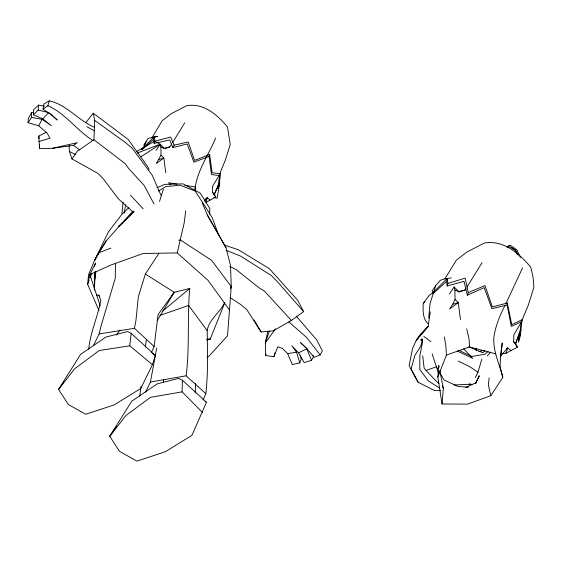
<?xml version="1.0" encoding="UTF-8"?>
<svg xmlns="http://www.w3.org/2000/svg" width="562" height="562" viewBox="0 0 562 562"><rect width="100%" height="100%" fill="white"/><g stroke="black" fill="none" stroke-linecap="round" stroke-linejoin="round"><path stroke-width="0.84" d="M52.688 148.284L77.268 142.685L73.524 145.375L52.688 148.284L39.523 148.656L38.82 136.011L46.309 132.288M209.703 214.277L209.738 208.298L200.191 193.096L183.057 183.879L164.828 184.357L157.058 187.694M94.325 289.957L94.486 272.219M115.449 263.655L115.266 278.26L100.991 326.164L99.158 333.926L93.418 345.728M195.302 393L195.471 383.417M202.411 412.325L182.109 391.847L182.369 380.214L178.737 378.388L157.114 383.888L131.719 401.233L109.738 436.288L119.502 451.307L136.875 461.128L165.34 451.729L191.951 435.325L206.451 402.259L182.369 380.214M38.785 141.561L50.004 138.266L46.955 132.878L38.708 125.783L28.1 122.734L31.451 117.374L31.634 112.562L33.284 112.611M133.644 212.534L118.413 198.892L103.345 178.871L98.062 173.468L71.971 158.913L77.184 151.333L93.938 139.755L94.697 120.451L93.292 113.208L85.86 122.488M210.062 200.051L207.252 197.726L205.818 202.425L215.717 197.136L212.415 192.387L212.675 186.12L218.836 175.843L225.369 160.037L230.23 144.525L227.47 126.879C217.424 114.866 203.683 102.825 186.76 105.684L171.361 113.608L162.158 120.725L151.979 137.795L157.648 136.313L148.15 138.364L143.689 145.235M502.154 353.723L506.095 353.224L517.363 347.197L513.612 341.787L513.9 334.65L520.918 322.946L528.364 304.948L533.9 287.28L533.064 277.164L530.753 267.175C519.309 253.497 503.657 239.777 484.388 243.037L466.846 252.064L456.358 260.171L444.907 278.822L440.404 280.262L435.803 285.482L432.157 290.968L432.74 293.469M28.1 122.734L28.297 118.427L31.634 112.562M94.416 289.781L95.231 271.657M194.888 190.876C196.166 171.642 208.516 155.463 215.611 138.076M207.273 357.228L208.762 356.427L227.512 335.83L231.256 286.55L230.525 265.454L225.966 247.645L207.322 214.958L202.18 202.734M171.684 295.696L174.255 292.289L189.787 288.468C187.013 317.502 189.9 346.852 186.127 375.809L205.825 393.66L203.03 400.011M510.921 350.519L507.725 347.878L500.531 356.139L502.252 342.897L500.342 359.603L500.11 367.014L502.807 377.369L490.816 395.711L467.422 404.134L442.048 403.959L437.84 377.067L438.782 365.462L439.119 367.169M442.048 403.959L443.348 388.483L439.793 370.576M31.451 117.374L42.059 119.32L51.423 125.74L42.81 118.807L33.467 114.817L38.146 110.124L38.595 105.073L44.482 106.267M428.722 318.099L430.063 303.557L435.803 285.482M121.926 213.356L123.127 202.194M205.825 393.66C208.256 372.768 207.406 351.657 207.216 330.674C208.973 318.914 220.255 312.704 224.674 302.44M507.121 305.026L507.338 303.037L492.354 306.915L484.964 285.552L468.315 292.626L467.338 295.205L484.177 287.653L491.926 308.693L507.121 305.026L511.315 326.431L521.431 321.731L518.438 341.97L519.443 339.413L521.1 329.339L515.698 343.396M152.428 364.682L129.745 345.82L131.199 333.385L127.56 331.559L105.944 337.052L80.549 354.397L58.567 389.459L68.325 404.471L85.698 414.292L114.163 404.893L140.774 388.49L152.428 364.682L155.281 355.423L131.199 333.385M518.438 341.97L519.569 332.198L515.628 343.347M145.439 347.084L146.373 339.385M489.179 377.917L488.329 384.808L490.816 395.711M139.769 396.084L140.964 386.67M185.72 210.82L184.167 223.023L177.234 252.9L208.088 280.417L229.732 310.266M519.443 339.413L522.182 319.609L511.75 324.667L507.338 303.037M94.381 282.384L95.947 271.397M98.357 254.502L98.603 252.809L106.351 240.648L132.871 211.129M151.311 352.838L154.129 346.522L158.084 314.502L174.255 292.289L145.354 274.059L158.8 253.483M430.274 311.889L428.103 326.515L416.266 340.214L412.515 348.665L409.115 365.644L418.114 382.23L434.637 390.632L440.657 390.464M154.178 136.756L153.524 139.341L142.207 149.654L141.322 149.562L154.178 136.756L154.698 141.153L154.107 143.387L169.703 139.931L172.864 147.567L174.101 145.144L188.2 141.982L194.564 160.444L209.64 154.473L209.05 156.468L211.467 174.536L219.594 175.604L217.726 188.621L218.393 185.109L213.974 194.972L219.735 182.594L217.115 198.274L213.792 197.459M124.202 213.033L125.656 204.772M156.756 347.934L150.419 382.027L145.502 392.213M38.146 110.124L48.704 112.597L57.275 120.008L51.613 114.887L43.007 109.26L44.019 103.907L49.175 100.872C66.716 104.462 78.139 120.472 94.416 127.23M154.129 346.522L134.444 328.327L135.969 320.319L138.322 296.785L145.354 274.059M88.747 349.157C90.32 332.24 97.774 316.849 100.809 300.319L98.793 295.141L96.538 295.071M219.735 182.594L218.983 186.219L220.571 173.588L212.155 172.822L209.64 154.473M267.828 331.144L265.341 342.897L265.58 355.535L273.884 356.715L277.811 346.761L282.405 348.363L287.646 353.603L292.317 364.541L299.743 362.912L301.183 359.244L300.256 355.233M446.53 281.372L447.275 278.429L432.628 293.013L433.639 293.118L446.53 281.372L447.19 285.981L464.008 281.351L467.338 295.205M43.007 109.26L47.889 105.733L49.175 100.872M154.107 143.387L154.698 141.153L170.7 137.1L174.101 145.144M447.19 285.981L447.865 283.431L447.275 278.429M475.796 382.827L475.543 383.734L479.358 375.767L475.796 382.827L465.61 387.485M273.884 356.715L274.93 353.027M422.413 340.235L420.608 339.961L422.034 338.984L422.413 340.235L420.664 346.382L414.861 355.5L411.047 369.044L418.114 382.23M475.262 377.671L477.981 372.163L481.852 359.09M506.095 353.224L507.725 347.878L506.383 348.833M159.503 201.442L163.43 189.275M269.43 330.948L265.341 342.897L275.506 328.798M265.58 355.535L266.1 354.032M89.161 280.157L87.623 284.239L99.024 310.716M90.082 277.712L91.62 273.631M94.388 266.29L95.617 263.023L89.843 274.544L87.623 284.239L88.613 274.375L94.613 260.368L108.354 232.015L121.659 214.6L128.902 207.561M437.84 377.067L446.397 355.065L445.884 345.967L444.409 336.94M224.786 302.714L210.23 339.097L206.886 340.038M230.61 288.166L231.256 286.55L211.593 260.332L180.36 239.967L178.625 240.171M143.408 148.185L146.134 141.575M230.596 288.137L231.256 286.55M522.597 267.87L505.997 303.375M505.238 304.955C500.306 314.601 496.035 324.703 494.117 335.416C492.143 349.993 499.478 363.558 502.807 377.369M161.013 155.168L163.837 157.992L156.271 163.563L161.013 155.168L160.873 146.942L160.163 144.216L154.698 141.153L136.643 151.466M455.058 299.398L458.276 302.616L449.656 308.967L452.677 304.344L455.058 299.398L454.897 290.027L454.096 286.922L449.459 294.017M38.708 125.783L42.059 119.32M299.743 362.912L296.553 352.233L291.882 345.813L298.52 352.831L304.232 362.616L311.503 360.298L306.803 348.805L300.508 342.609L306.43 348.096L314.074 357.341L320.15 354.903L322.363 350.899L316.708 339.905L296.265 316.167M311.503 360.298L313.561 356.722L312.95 355.121M100.268 250.877L94.613 260.368L98.603 252.809L110.847 248.144M101.132 249.416L106.351 240.648M157.227 320.628L174.255 292.289M184.75 122.86L172.569 142.593M482.091 262.602L466.917 287.119M160.873 146.942L164.589 148.614L169.815 146.893L171.649 144.027M454.897 290.027L459.133 291.931L465.09 289.978L466.003 288.545M156.103 150.44L160.163 144.216L164.589 148.614M63.703 381.956L58.567 389.459L74.655 368.735L99.27 350.505L129.745 345.82M116.285 426.741L109.738 436.288L125.832 415.571L150.447 397.341L182.109 391.847M116.397 335.001L119.966 330.013M484.999 350.344L482.934 352.803L468.82 346.796M487.324 355.964L490.514 352.219M204.385 201.027L207.252 197.726L205.165 199.222M42.81 118.807L48.704 112.597M423.783 302.925L424.984 301.682M121.961 223.437L118.73 226.381L134.269 211.375M118.73 226.381L133.644 211.979M38.595 105.073L33.376 109.99L33.467 114.817M488.013 351.454L484.837 354.32L471.637 356.456L458.725 350.224M162.418 311.278L189.787 288.468M230.23 297.712L240.452 304.344L246.83 309.627L261.084 331.987L273.336 330.849L291.355 320.424L303.628 311.657L297.684 300.263L269.423 268.727L238.365 249.746L224.357 245.095M142.551 148.621L143.921 147.673M434.264 291.776L429.354 295.183L423.186 303.543C422.982 310.47 422.505 318.499 428.054 323.677M140.732 156.91L160.163 144.216L137.423 152.983M158.456 191.073L165.804 186.577L180.002 185.193L195.218 191.038L212.26 217.712L218.358 234.27M507.212 247.013L510.268 245.285L516.928 249.865L520.419 257.487M506.58 246.844L510.268 245.285M507.992 247.512L509.453 246.704L515.839 250.575L517.967 255.092M298.52 352.831L306.803 348.805M209.05 156.468L193.883 162.172L187.181 143.963L172.864 147.567M446.397 355.065L469.551 346.93L495.74 353.87M422.687 355.732L424.099 367.962L425.989 370.449L436.456 366.789L437.721 368.988M159.854 315.415L188.635 305.447L207.216 330.674M158.927 159.51L163.837 157.992L165.79 172.822M447.865 283.431L465.139 278.12L468.315 292.626M452.677 304.344L458.276 302.616L460.503 319.504M478.986 351.608L483.144 350.414M468.849 384.668L470.457 384.204L471.932 384.654L470.296 384.296M164.167 148.354L169.815 146.893M458.508 291.678L465.09 289.978M150.419 382.027L186.127 375.809M99.158 333.926L134.444 328.327M287.646 353.603L296.553 352.233M444.907 278.822L451.223 277.93M206.76 339.476L210.23 339.097L207.188 339.097M177.234 252.9L143.078 253.511L110.777 265.06L89.843 274.544L100.212 305.847M468.638 387.26L457.904 386.417L444.057 379.996L439.835 372.655M454.103 384.991L470.457 384.204L469.263 384.029M177.142 184.104L168.586 182.769L170.188 184.462M184.849 185.312L195.119 186.914L195.681 191.15M226.107 250.301L240.571 256.089L271.235 275.471L277.073 281.323L303.628 311.657M457.257 351.046L472.677 358.331L463.664 348.791M458.206 361.085L469.509 366.557L477.981 372.163M229.865 266.493L236.054 269.514L258.801 287.632L264.569 291.228L291.355 320.424M69.063 145.488L69.414 151.438L75.631 154.634M86.864 126.738L94.437 130.848M47.889 105.733C65.768 113.657 76.804 130.482 93.06 140.655M439.702 388.089L428.265 380.888L419.814 369.48L419.842 355.704L422.357 343.031L422.034 338.984M152.386 353.526L155.281 355.423M205.004 401.31L206.451 402.259M511.631 247.582L515.27 250.027L517.384 254.628M513.612 341.787L515.586 343.199L517.363 347.197M212.415 192.387L214.157 193.623L215.717 197.136M94.697 120.451L125.2 142.327L132.154 148.185L152.204 175.225L160.943 195.218M73.524 145.375L79.846 150.054M423.867 336.434L430.885 341.731M93.292 113.208L128.129 139.425L147.982 167.033L149.021 169.429M93.938 139.755L125.101 163.584L128.824 168.684L144.111 185.369L154.016 203.943M438.936 383.382L436.344 381.317L425.989 370.449M288.861 321.921L306.466 337.341L320.15 354.903M454.096 286.922L459.133 291.931M130.503 195.204L143.169 208.846M261.084 331.987L254.024 319.841M98.793 295.141L99.692 296.645M207.322 214.958L225.966 247.645M69.414 151.438L71.971 158.913M432.15 353.87L438.578 373.463M442.547 385.982L443.348 388.483M466.685 328.805L469.003 338.549L469.551 346.93M475.845 348.229L476.232 350.688M153.524 139.341L153.869 141.729M38.82 136.011L39.073 138.512M163.458 379.329L163.584 381.907M39.502 144.385L39.523 148.656M421.121 333.477L416.266 340.214L428.103 326.515L421.121 333.477"/></g></svg>
